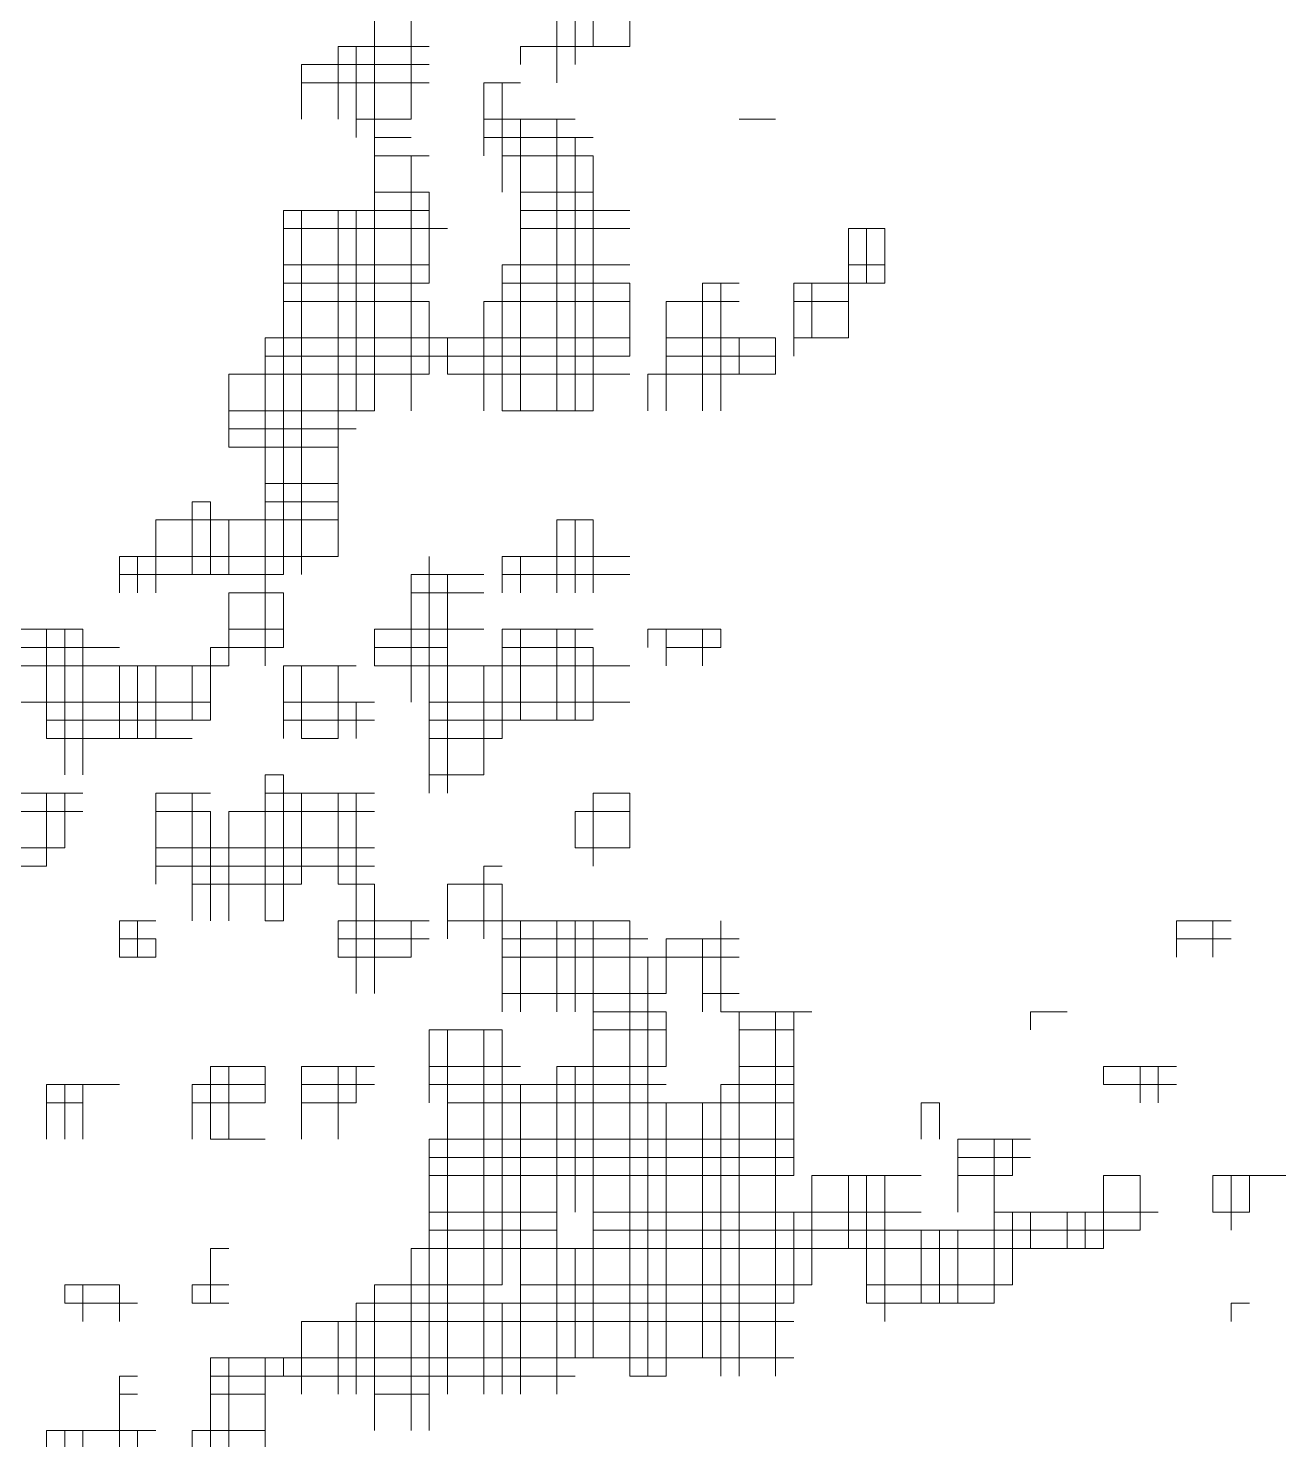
# Model space of a CAD drawing. Header units: millimetres. Extents: x 13268 to 164478, y 289082 to 363688.
# Drawn here: x 87729 to 89169, y 349534 to 351152 of the extents above; entities that cross this region are included whole.
import ezdxf

# ---------------------------------------------------------------- set-up
doc = ezdxf.new("R2010")
doc.units = ezdxf.units.MM

# ---------------------------------------------------------------- blocks, each defined once
blk = doc.blocks.new('A$C010A7659')
at = {"lineweight": 0}
for points in [[(4049.08, 2566.9), (4049.08, 2351.61)], [(4065.64, 2566.9), (4065.64, 2484.1)], [(4049.08, 2550.34), (4049.08, 2467.54)], [(4131.89, 2550.34), (4131.89, 2508.94)], [(4140.17, 2550.34), (4140.17, 2508.94)], [(4148.45, 2550.34), (4148.45, 2517.22)], [(4148.45, 2550.34), (4148.45, 2517.22)], [(4131.89, 2542.06), (4131.89, 2500.66)], [(4165.01, 2542.06), (4165.01, 2517.22)], [(4165.01, 2542.06), (4165.01, 2517.22)], [(4032.52, 2517.22), (4032.52, 2484.1)], [(4032.52, 2517.22), (4032.52, 2484.1)], [(4032.52, 2517.22), (4073.92, 2517.22)], [(4040.8, 2517.22), (4040.8, 2475.82)], [(4040.8, 2517.22), (4073.92, 2517.22)], [(4115.32, 2517.22), (4115.32, 2508.94)], [(4115.32, 2517.22), (4148.45, 2517.22)], [(4115.32, 2517.22), (4165.01, 2517.22)], [(4015.96, 2508.94), (4015.96, 2484.1)], [(4015.96, 2508.94), (4073.92, 2508.94)], [(4015.96, 2500.66), (4073.92, 2500.66)], [(4015.96, 2500.66), (4073.92, 2500.66)], [(4098.76, 2500.66), (4098.76, 2467.54)], [(4098.76, 2500.66), (4115.32, 2500.66)], [(4107.04, 2500.66), (4107.04, 2450.98)], [(4107.04, 2500.66), (4107.04, 2467.54)], [(4040.8, 2484.1), (4065.64, 2484.1)], [(4040.8, 2484.1), (4065.64, 2484.1)], [(4098.76, 2484.1), (4140.17, 2484.1)], [(4098.76, 2484.1), (4131.89, 2484.1)], [(4115.32, 2484.1), (4115.32, 2351.61)], [(4131.89, 2484.1), (4131.89, 2384.74)], [(4131.89, 2484.1), (4131.89, 2351.61)], [(4214.69, 2484.1), (4231.25, 2484.1)], [(4049.08, 2475.82), (4065.64, 2475.82)], [(4098.76, 2475.82), (4148.45, 2475.82)], [(4140.17, 2475.82), (4140.17, 2351.61)], [(4049.08, 2467.54), (4049.08, 2351.61)], [(4049.08, 2467.54), (4073.92, 2467.54)], [(4049.08, 2467.54), (4065.64, 2467.54)], [(4065.64, 2467.54), (4065.64, 2351.61)], [(4107.04, 2467.54), (4148.45, 2467.54)], [(4107.04, 2467.54), (4148.45, 2467.54)], [(4148.45, 2467.54), (4148.45, 2351.61)], [(4049.08, 2450.98), (4073.92, 2450.98)], [(4073.92, 2450.98), (4073.92, 2409.58)], [(4115.32, 2450.98), (4148.45, 2450.98)], [(4007.68, 2442.7), (4007.68, 2277.09)], [(4007.68, 2442.7), (4073.92, 2442.7)], [(4015.96, 2442.7), (4015.96, 2277.09)], [(4032.52, 2442.7), (4032.52, 2335.05)], [(4032.52, 2442.7), (4032.52, 2310.21)], [(4040.8, 2442.7), (4040.8, 2351.61)], [(4049.08, 2442.7), (4073.92, 2442.7)], [(4115.32, 2442.7), (4165.01, 2442.7)], [(4115.32, 2442.7), (4165.01, 2442.7)], [(4148.45, 2442.7), (4148.45, 2368.17)], [(4007.68, 2434.42), (4007.68, 2277.09)], [(4007.68, 2434.42), (4082.2, 2434.42)], [(4007.68, 2434.42), (4082.2, 2434.42)], [(4073.92, 2434.42), (4073.92, 2417.86)], [(4115.32, 2434.42), (4165.01, 2434.42)], [(4115.32, 2434.42), (4165.01, 2434.42)], [(4264.37, 2434.42), (4264.37, 2401.3)], [(4264.37, 2434.42), (4280.93, 2434.42)], [(4272.65, 2434.42), (4272.65, 2409.58)], [(4280.93, 2434.42), (4280.93, 2409.58)], [(4007.68, 2417.86), (4073.92, 2417.86)], [(4107.04, 2417.86), (4107.04, 2351.61)], [(4107.04, 2417.86), (4165.01, 2417.86)], [(4264.37, 2417.86), (4264.37, 2384.74)], [(4264.37, 2417.86), (4280.93, 2417.86)], [(4007.68, 2409.58), (4073.92, 2409.58)], [(4007.68, 2409.58), (4073.92, 2409.58)], [(4107.04, 2409.58), (4107.04, 2351.61)], [(4107.04, 2409.58), (4165.01, 2409.58)], [(4107.04, 2409.58), (4165.01, 2409.58)], [(4165.01, 2409.58), (4165.01, 2376.46)], [(4198.13, 2409.58), (4198.13, 2351.61)], [(4198.13, 2409.58), (4214.69, 2409.58)], [(4206.41, 2409.58), (4206.41, 2368.17)], [(4206.41, 2409.58), (4206.41, 2351.61)], [(4239.53, 2409.58), (4239.53, 2376.46)], [(4239.53, 2409.58), (4272.65, 2409.58)], [(4239.53, 2409.58), (4280.93, 2409.58)], [(4247.81, 2409.58), (4247.81, 2384.74)], [(4007.68, 2401.3), (4073.92, 2401.3)], [(4073.92, 2401.3), (4073.92, 2368.17)], [(4098.76, 2401.3), (4098.76, 2351.61)], [(4098.76, 2401.3), (4165.01, 2401.3)], [(4181.57, 2401.3), (4181.57, 2351.61)], [(4181.57, 2401.3), (4214.69, 2401.3)], [(4239.53, 2401.3), (4239.53, 2384.74)], [(4239.53, 2401.3), (4264.37, 2401.3)], [(3999.4, 2384.74), (3999.4, 2277.09)], [(3999.4, 2384.74), (4165.01, 2384.74)], [(3999.4, 2384.74), (4073.92, 2384.74)], [(4073.92, 2384.74), (4073.92, 2368.17)], [(4082.2, 2384.74), (4082.2, 2368.17)], [(4082.2, 2384.74), (4082.2, 2368.17)], [(4082.2, 2384.74), (4131.89, 2384.74)], [(4131.89, 2384.74), (4131.89, 2351.61)], [(4140.17, 2384.74), (4165.01, 2384.74)], [(4181.57, 2384.74), (4181.57, 2351.61)], [(4181.57, 2384.74), (4231.25, 2384.74)], [(4181.57, 2384.74), (4231.25, 2384.74)], [(4214.69, 2384.74), (4214.69, 2368.17)], [(4231.25, 2384.74), (4231.25, 2368.17)], [(4239.53, 2384.74), (4247.81, 2384.74)], [(4239.53, 2384.74), (4264.37, 2384.74)], [(3999.4, 2376.46), (4165.01, 2376.46)], [(4181.57, 2376.46), (4231.25, 2376.46)], [(3982.84, 2368.17), (3982.84, 2335.05)], [(3982.84, 2368.17), (4073.92, 2368.17)], [(3999.4, 2368.17), (3999.4, 2235.69)], [(3999.4, 2368.17), (4073.92, 2368.17)], [(4082.2, 2368.17), (4165.01, 2368.17)], [(4098.76, 2368.17), (4148.45, 2368.17)], [(4173.29, 2368.17), (4173.29, 2351.61)], [(4173.29, 2368.17), (4206.41, 2368.17)], [(4173.29, 2368.17), (4231.25, 2368.17)], [(3982.84, 2351.61), (4040.8, 2351.61)], [(3982.84, 2351.61), (4049.08, 2351.61)], [(4107.04, 2351.61), (4148.45, 2351.61)], [(3982.84, 2343.33), (4040.8, 2343.33)], [(3982.84, 2335.05), (4032.52, 2335.05)], [(3999.4, 2335.05), (4032.52, 2335.05)], [(3999.4, 2318.49), (4032.52, 2318.49)], [(3966.28, 2310.21), (3966.28, 2277.09)], [(3966.28, 2310.21), (3974.56, 2310.21)], [(3974.56, 2310.21), (3974.56, 2277.09)], [(3999.4, 2310.21), (4032.52, 2310.21)], [(3999.4, 2310.21), (4032.52, 2310.21)], [(4032.52, 2310.21), (4032.52, 2285.37)], [(3949.72, 2301.93), (3949.72, 2277.09)], [(3949.72, 2301.93), (3949.72, 2268.81)], [(3949.72, 2301.93), (4032.52, 2301.93)], [(3974.56, 2301.93), (3974.56, 2277.09)], [(3982.84, 2301.93), (3982.84, 2277.09)], [(4131.89, 2301.93), (4131.89, 2268.81)], [(4131.89, 2301.93), (4131.89, 2268.81)], [(4131.89, 2301.93), (4148.45, 2301.93)], [(4140.17, 2301.93), (4140.17, 2268.81)], [(4148.45, 2301.93), (4148.45, 2268.81)], [(3933.16, 2285.37), (3933.16, 2268.81)], [(3933.16, 2285.37), (3933.16, 2277.09)], [(3933.16, 2285.37), (4032.52, 2285.37)], [(3933.16, 2285.37), (4032.52, 2285.37)], [(3941.44, 2285.37), (3941.44, 2268.81)], [(4073.92, 2285.37), (4073.92, 2177.73)], [(4107.04, 2285.37), (4107.04, 2268.81)], [(4107.04, 2285.37), (4107.04, 2277.09)], [(4107.04, 2285.37), (4165.01, 2285.37)], [(4107.04, 2285.37), (4165.01, 2285.37)], [(4115.32, 2285.37), (4115.32, 2268.81)], [(4148.45, 2285.37), (4148.45, 2277.09)], [(3933.16, 2277.09), (3949.72, 2277.09)], [(3933.16, 2277.09), (3999.4, 2277.09)], [(3999.4, 2277.09), (3999.4, 2235.69)], [(3999.4, 2277.09), (4007.68, 2277.09)], [(4065.64, 2277.09), (4065.64, 2219.13)], [(4065.64, 2277.09), (4098.76, 2277.09)], [(4065.64, 2277.09), (4082.2, 2277.09)], [(4073.92, 2277.09), (4073.92, 2177.73)], [(4082.2, 2277.09), (4082.2, 2243.97)], [(4082.2, 2277.09), (4082.2, 2177.73)], [(4107.04, 2277.09), (4148.45, 2277.09)], [(4107.04, 2277.09), (4165.01, 2277.09)], [(3982.84, 2268.81), (3982.84, 2235.69)], [(3982.84, 2268.81), (4007.68, 2268.81)], [(4007.68, 2268.81), (4007.68, 2243.97)], [(4065.64, 2268.81), (4098.76, 2268.81)], [(3883.48, 2252.25), (3916.6, 2252.25)], [(3900.04, 2252.25), (3900.04, 2202.57)], [(3900.04, 2252.25), (3900.04, 2219.13)], [(3900.04, 2252.25), (3916.6, 2252.25)], [(3908.32, 2252.25), (3908.32, 2186.01)], [(3916.6, 2252.25), (3916.6, 2186.01)], [(3982.84, 2252.25), (4007.68, 2252.25)], [(3982.84, 2252.25), (4007.68, 2252.25)], [(4049.08, 2252.25), (4049.08, 2235.69)], [(4049.08, 2252.25), (4098.76, 2252.25)], [(4049.08, 2252.25), (4098.76, 2252.25)], [(4107.04, 2252.25), (4107.04, 2202.57)], [(4107.04, 2252.25), (4148.45, 2252.25)], [(4115.32, 2252.25), (4115.32, 2210.85)], [(4115.32, 2252.25), (4140.17, 2252.25)], [(4131.89, 2252.25), (4131.89, 2210.85)], [(4131.89, 2252.25), (4131.89, 2210.85)], [(4140.17, 2252.25), (4140.17, 2210.85)], [(4173.29, 2252.25), (4173.29, 2243.97)], [(4173.29, 2252.25), (4206.41, 2252.25)], [(4181.57, 2252.25), (4181.57, 2235.69)], [(4181.57, 2252.25), (4181.57, 2235.69)], [(4181.57, 2252.25), (4206.41, 2252.25)], [(4198.13, 2252.25), (4198.13, 2235.69)], [(4206.41, 2252.25), (4206.41, 2243.97)], [(3875.2, 2243.97), (3933.16, 2243.97)], [(3916.6, 2243.97), (3916.6, 2186.01)], [(3974.56, 2243.97), (3974.56, 2219.13)], [(3974.56, 2243.97), (4007.68, 2243.97)], [(4049.08, 2243.97), (4049.08, 2235.69)], [(4049.08, 2243.97), (4082.2, 2243.97)], [(4107.04, 2243.97), (4107.04, 2202.57)], [(4107.04, 2243.97), (4148.45, 2243.97)], [(4148.45, 2243.97), (4148.45, 2210.85)], [(4181.57, 2243.97), (4206.41, 2243.97)], [(3875.2, 2235.69), (3933.16, 2235.69)], [(3875.2, 2235.69), (3933.16, 2235.69)], [(3933.16, 2235.69), (3933.16, 2202.57)], [(3933.16, 2235.69), (3982.84, 2235.69)], [(3941.44, 2235.69), (3941.44, 2202.57)], [(3949.72, 2235.69), (3949.72, 2202.57)], [(3949.72, 2235.69), (3949.72, 2202.57)], [(3949.72, 2235.69), (3982.84, 2235.69)], [(3966.28, 2235.69), (3966.28, 2210.85)], [(3974.56, 2235.69), (3974.56, 2210.85)], [(4007.68, 2235.69), (4007.68, 2202.57)], [(4007.68, 2235.69), (4040.8, 2235.69)], [(4015.96, 2235.69), (4015.96, 2202.57)], [(4032.52, 2235.69), (4032.52, 2202.57)], [(4032.52, 2235.69), (4032.52, 2202.57)], [(4049.08, 2235.69), (4082.2, 2235.69)], [(4065.64, 2235.69), (4165.01, 2235.69)], [(4082.2, 2235.69), (4082.2, 2177.73)], [(4098.76, 2235.69), (4098.76, 2186.01)], [(4107.04, 2235.69), (4148.45, 2235.69)], [(4148.45, 2235.69), (4148.45, 2210.85)], [(3875.2, 2219.13), (3900.04, 2219.13)], [(3900.04, 2219.13), (3974.56, 2219.13)], [(3933.16, 2219.13), (3933.16, 2202.57)], [(4007.68, 2219.13), (4049.08, 2219.13)], [(4040.8, 2219.13), (4040.8, 2202.57)], [(4073.92, 2219.13), (4165.01, 2219.13)], [(3900.04, 2210.85), (3966.28, 2210.85)], [(3900.04, 2210.85), (3974.56, 2210.85)], [(4007.68, 2210.85), (4049.08, 2210.85)], [(4007.68, 2210.85), (4049.08, 2210.85)], [(4073.92, 2210.85), (4115.32, 2210.85)], [(4073.92, 2210.85), (4148.45, 2210.85)], [(3900.04, 2202.57), (3966.28, 2202.57)], [(3908.32, 2202.57), (3933.16, 2202.57)], [(4015.96, 2202.57), (4032.52, 2202.57)], [(4073.92, 2202.57), (4107.04, 2202.57)], [(4073.92, 2202.57), (4107.04, 2202.57)], [(3999.4, 2186.01), (3999.4, 2119.76)], [(3999.4, 2186.01), (3999.4, 2119.76)], [(3999.4, 2186.01), (4007.68, 2186.01)], [(4007.68, 2186.01), (4007.68, 2119.76)], [(4073.92, 2186.01), (4098.76, 2186.01)], [(3850.35, 2177.73), (3916.6, 2177.73)], [(3850.35, 2177.73), (3900.04, 2177.73)], [(3900.04, 2177.73), (3900.04, 2152.89)], [(3900.04, 2177.73), (3900.04, 2144.61)], [(3908.32, 2177.73), (3908.32, 2152.89)], [(3949.72, 2177.73), (3949.72, 2136.33)], [(3949.72, 2177.73), (3949.72, 2152.89)], [(3949.72, 2177.73), (3974.56, 2177.73)], [(3949.72, 2177.73), (3966.28, 2177.73)], [(3966.28, 2177.73), (3966.28, 2119.76)], [(3999.4, 2177.73), (4049.08, 2177.73)], [(3999.4, 2177.73), (4015.96, 2177.73)], [(4007.68, 2177.73), (4007.68, 2136.33)], [(4015.96, 2177.73), (4015.96, 2136.33)], [(4032.52, 2177.73), (4032.52, 2136.33)], [(4032.52, 2177.73), (4032.52, 2136.33)], [(4040.8, 2177.73), (4040.8, 2086.64)], [(4148.45, 2177.73), (4148.45, 2152.89)], [(4148.45, 2177.73), (4148.45, 2144.61)], [(4148.45, 2177.73), (4165.01, 2177.73)], [(4148.45, 2177.73), (4165.01, 2177.73)], [(4165.01, 2177.73), (4165.01, 2152.89)], [(3866.91, 2169.45), (3916.6, 2169.45)], [(3949.72, 2169.45), (3974.56, 2169.45)], [(3974.56, 2169.45), (3974.56, 2119.76)], [(3982.84, 2169.45), (3982.84, 2119.76)], [(3982.84, 2169.45), (4049.08, 2169.45)], [(4140.17, 2169.45), (4140.17, 2152.89)], [(4140.17, 2169.45), (4165.01, 2169.45)], [(3850.35, 2152.89), (3900.04, 2152.89)], [(3866.91, 2152.89), (3908.32, 2152.89)], [(3949.72, 2152.89), (4049.08, 2152.89)], [(3949.72, 2152.89), (3974.56, 2152.89)], [(3974.56, 2152.89), (3974.56, 2119.76)], [(3982.84, 2152.89), (4049.08, 2152.89)], [(4140.17, 2152.89), (4165.01, 2152.89)], [(3817.23, 2144.61), (3900.04, 2144.61)], [(3949.72, 2144.61), (4049.08, 2144.61)], [(4098.76, 2144.61), (4098.76, 2111.48)], [(4098.76, 2144.61), (4107.04, 2144.61)], [(3966.28, 2136.33), (4007.68, 2136.33)], [(3966.28, 2136.33), (4015.96, 2136.33)], [(4032.52, 2136.33), (4049.08, 2136.33)], [(4040.8, 2136.33), (4049.08, 2136.33)], [(4049.08, 2136.33), (4049.08, 2086.64)], [(4082.2, 2136.33), (4082.2, 2111.48)], [(4082.2, 2136.33), (4107.04, 2136.33)], [(4082.2, 2136.33), (4107.04, 2136.33)], [(4107.04, 2136.33), (4107.04, 2086.64)], [(3933.16, 2119.76), (3933.16, 2103.2)], [(3933.16, 2119.76), (3933.16, 2103.2)], [(3933.16, 2119.76), (3949.72, 2119.76)], [(3941.44, 2119.76), (3941.44, 2103.2)], [(3999.4, 2119.76), (4007.68, 2119.76)], [(4032.52, 2119.76), (4032.52, 2103.2)], [(4032.52, 2119.76), (4073.92, 2119.76)], [(4040.8, 2119.76), (4065.64, 2119.76)], [(4049.08, 2119.76), (4049.08, 2103.2)], [(4065.64, 2119.76), (4065.64, 2103.2)], [(4082.2, 2119.76), (4165.01, 2119.76)], [(4082.2, 2119.76), (4107.04, 2119.76)], [(4107.04, 2119.76), (4107.04, 2078.36)], [(4115.32, 2119.76), (4115.32, 2078.36)], [(4131.89, 2119.76), (4131.89, 2078.36)], [(4131.89, 2119.76), (4131.89, 2078.36)], [(4140.17, 2119.76), (4140.17, 2078.36)], [(4148.45, 2119.76), (4148.45, 1921.04)], [(4148.45, 2119.76), (4148.45, 2078.36)], [(4165.01, 2119.76), (4165.01, 1912.76)], [(4206.41, 2119.76), (4206.41, 2078.36)], [(4413.42, 2119.76), (4413.42, 2103.2)], [(4413.42, 2119.76), (4438.26, 2119.76)], [(4429.98, 2119.76), (4429.98, 2103.2)], [(4429.98, 2119.76), (4438.26, 2119.76)], [(3933.16, 2111.48), (3949.72, 2111.48)], [(3949.72, 2111.48), (3949.72, 2103.2)], [(4032.52, 2111.48), (4073.92, 2111.48)], [(4107.04, 2111.48), (4173.29, 2111.48)], [(4165.01, 2111.48), (4165.01, 1912.76)], [(4181.57, 2111.48), (4181.57, 2086.64)], [(4181.57, 2111.48), (4214.69, 2111.48)], [(4198.13, 2111.48), (4198.13, 2078.36)], [(4206.41, 2111.48), (4206.41, 2078.36)], [(4413.42, 2111.48), (4438.26, 2111.48)], [(3933.16, 2103.2), (3949.72, 2103.2)], [(4032.52, 2103.2), (4065.64, 2103.2)], [(4040.8, 2103.2), (4049.08, 2103.2)], [(4107.04, 2103.2), (4181.57, 2103.2)], [(4107.04, 2103.2), (4181.57, 2103.2)], [(4173.29, 2103.2), (4173.29, 1912.76)], [(4181.57, 2103.2), (4214.69, 2103.2)], [(4181.57, 2103.2), (4214.69, 2103.2)], [(4107.04, 2086.64), (4181.57, 2086.64)], [(4198.13, 2086.64), (4214.69, 2086.64)], [(4148.45, 2078.36), (4181.57, 2078.36)], [(4148.45, 2078.36), (4181.57, 2078.36)], [(4181.57, 2078.36), (4181.57, 2053.52)], [(4206.41, 2078.36), (4239.53, 2078.36)], [(4214.69, 2078.36), (4214.69, 1912.76)], [(4214.69, 2078.36), (4247.81, 2078.36)], [(4231.25, 2078.36), (4231.25, 1912.76)], [(4231.25, 2078.36), (4231.25, 1912.76)], [(4239.53, 2078.36), (4239.53, 2070.08)], [(4239.53, 2078.36), (4239.53, 2003.84)], [(4347.17, 2078.36), (4347.17, 2070.08)], [(4347.17, 2078.36), (4363.73, 2078.36)], [(4347.17, 2078.36), (4363.73, 2078.36)], [(4073.92, 2070.08), (4073.92, 2036.96)], [(4073.92, 2070.08), (4107.04, 2070.08)], [(4082.2, 2070.08), (4082.2, 1912.76)], [(4082.2, 2070.08), (4082.2, 1904.48)], [(4098.76, 2070.08), (4098.76, 1904.48)], [(4107.04, 2070.08), (4107.04, 1954.16)], [(4148.45, 2070.08), (4148.45, 1921.04)], [(4148.45, 2070.08), (4181.57, 2070.08)], [(4214.69, 2070.08), (4239.53, 2070.08)], [(3974.56, 2053.52), (3974.56, 2020.4)], [(3974.56, 2053.52), (3974.56, 2020.4)], [(3974.56, 2053.52), (3999.4, 2053.52)], [(3974.56, 2053.52), (3999.4, 2053.52)], [(3982.84, 2053.52), (3982.84, 2020.4)], [(3999.4, 2053.52), (3999.4, 2036.96)], [(4015.96, 2053.52), (4015.96, 2020.4)], [(4015.96, 2053.52), (4049.08, 2053.52)], [(4032.52, 2053.52), (4032.52, 2020.4)], [(4032.52, 2053.52), (4032.52, 2020.4)], [(4032.52, 2053.52), (4040.8, 2053.52)], [(4040.8, 2053.52), (4040.8, 2036.96)], [(4073.92, 2053.52), (4073.92, 2045.24)], [(4073.92, 2053.52), (4115.32, 2053.52)], [(4073.92, 2053.52), (4107.04, 2053.52)], [(4107.04, 2053.52), (4107.04, 1954.16)], [(4131.89, 2053.52), (4131.89, 1987.28)], [(4131.89, 2053.52), (4181.57, 2053.52)], [(4140.17, 2053.52), (4140.17, 1987.28)], [(4140.17, 2053.52), (4181.57, 2053.52)], [(4214.69, 2053.52), (4239.53, 2053.52)], [(4214.69, 2053.52), (4239.53, 2053.52)], [(4380.3, 2053.52), (4380.3, 2045.24)], [(4380.3, 2053.52), (4413.42, 2053.52)], [(4380.3, 2053.52), (4413.42, 2053.52)], [(4396.86, 2053.52), (4396.86, 2036.96)], [(4396.86, 2053.52), (4396.86, 2036.96)], [(4405.14, 2053.52), (4405.14, 2036.96)], [(3900.04, 2045.24), (3900.04, 2020.4)], [(3900.04, 2045.24), (3900.04, 2036.96)], [(3900.04, 2045.24), (3933.16, 2045.24)], [(3900.04, 2045.24), (3933.16, 2045.24)], [(3908.32, 2045.24), (3908.32, 2020.4)], [(3916.6, 2045.24), (3916.6, 2036.96)], [(3916.6, 2045.24), (3916.6, 2020.4)], [(3966.28, 2045.24), (3966.28, 2020.4)], [(3966.28, 2045.24), (3999.4, 2045.24)], [(3966.28, 2045.24), (3999.4, 2045.24)], [(4015.96, 2045.24), (4049.08, 2045.24)], [(4015.96, 2045.24), (4049.08, 2045.24)], [(4073.92, 2045.24), (4181.57, 2045.24)], [(4073.92, 2045.24), (4115.32, 2045.24)], [(4115.32, 2045.24), (4115.32, 1904.48)], [(4131.89, 2045.24), (4131.89, 1904.48)], [(4131.89, 2045.24), (4181.57, 2045.24)], [(4206.41, 2045.24), (4206.41, 1912.76)], [(4206.41, 2045.24), (4206.41, 1921.04)], [(4206.41, 2045.24), (4239.53, 2045.24)], [(4206.41, 2045.24), (4239.53, 2045.24)], [(4380.3, 2045.24), (4413.42, 2045.24)], [(4396.86, 2045.24), (4413.42, 2045.24)], [(3900.04, 2036.96), (3916.6, 2036.96)], [(3966.28, 2036.96), (3999.4, 2036.96)], [(4015.96, 2036.96), (4040.8, 2036.96)], [(4082.2, 2036.96), (4239.53, 2036.96)], [(4181.57, 2036.96), (4181.57, 1921.04)], [(4181.57, 2036.96), (4181.57, 1912.76)], [(4198.13, 2036.96), (4198.13, 1921.04)], [(4297.49, 2036.96), (4297.49, 2020.4)], [(4297.49, 2036.96), (4305.77, 2036.96)], [(4305.77, 2036.96), (4305.77, 2020.4)], [(3974.56, 2020.4), (3999.4, 2020.4)], [(4073.92, 2020.4), (4073.92, 1904.48)], [(4073.92, 2020.4), (4073.92, 1987.28)], [(4073.92, 2020.4), (4239.53, 2020.4)], [(4073.92, 2020.4), (4239.53, 2020.4)], [(4314.05, 2020.4), (4314.05, 1987.28)], [(4314.05, 2020.4), (4347.17, 2020.4)], [(4330.61, 2020.4), (4330.61, 1987.28)], [(4338.89, 2020.4), (4338.89, 2003.84)], [(4338.89, 2020.4), (4338.89, 2003.84)], [(4073.92, 2012.12), (4239.53, 2012.12)], [(4314.05, 2012.12), (4347.17, 2012.12)], [(4073.92, 2003.84), (4239.53, 2003.84)], [(4073.92, 2003.84), (4239.53, 2003.84)], [(4247.81, 2003.84), (4247.81, 1954.16)], [(4247.81, 2003.84), (4297.49, 2003.84)], [(4264.37, 2003.84), (4264.37, 1970.72)], [(4264.37, 2003.84), (4264.37, 1970.72)], [(4264.37, 2003.84), (4280.93, 2003.84)], [(4272.65, 2003.84), (4272.65, 1945.88)], [(4280.93, 2003.84), (4280.93, 1937.6)], [(4280.93, 2003.84), (4280.93, 1945.88)], [(4314.05, 2003.84), (4338.89, 2003.84)], [(4314.05, 2003.84), (4338.89, 2003.84)], [(4380.3, 2003.84), (4380.3, 1970.72)], [(4380.3, 2003.84), (4396.86, 2003.84)], [(4396.86, 2003.84), (4396.86, 1979)], [(4429.98, 2003.84), (4429.98, 1987.28)], [(4429.98, 2003.84), (4463.1, 2003.84)], [(4438.26, 2003.84), (4438.26, 1987.28)], [(4438.26, 2003.84), (4438.26, 1979)], [(4438.26, 2003.84), (4446.54, 2003.84)], [(4446.54, 2003.84), (4446.54, 1987.28)], [(4446.54, 2003.84), (4446.54, 1987.28)], [(4073.92, 1987.28), (4131.89, 1987.28)], [(4073.92, 1987.28), (4131.89, 1987.28)], [(4148.45, 1987.28), (4297.49, 1987.28)], [(4148.45, 1987.28), (4297.49, 1987.28)], [(4239.53, 1987.28), (4239.53, 1945.88)], [(4239.53, 1987.28), (4239.53, 1945.88)], [(4330.61, 1987.28), (4330.61, 1945.88)], [(4330.61, 1987.28), (4396.86, 1987.28)], [(4338.89, 1987.28), (4338.89, 1954.16)], [(4338.89, 1987.28), (4338.89, 1954.16)], [(4347.17, 1987.28), (4347.17, 1970.72)], [(4363.73, 1987.28), (4363.73, 1970.72)], [(4363.73, 1987.28), (4363.73, 1970.72)], [(4372.02, 1987.28), (4372.02, 1970.72)], [(4372.02, 1987.28), (4372.02, 1970.72)], [(4372.02, 1987.28), (4405.14, 1987.28)], [(4429.98, 1987.28), (4446.54, 1987.28)], [(4073.92, 1979), (4131.89, 1979)], [(4148.45, 1979), (4396.86, 1979)], [(4297.49, 1979), (4297.49, 1945.88)], [(4305.77, 1979), (4305.77, 1945.88)], [(4305.77, 1979), (4305.77, 1945.88)], [(4314.05, 1979), (4314.05, 1945.88)], [(4314.05, 1979), (4314.05, 1945.88)], [(3974.56, 1970.72), (3974.56, 1945.88)], [(3974.56, 1970.72), (3974.56, 1945.88)], [(3974.56, 1970.72), (3982.84, 1970.72)], [(4065.64, 1970.72), (4065.64, 1887.92)], [(4065.64, 1970.72), (4264.37, 1970.72)], [(4073.92, 1970.72), (4073.92, 1887.92)], [(4073.92, 1970.72), (4380.3, 1970.72)], [(4131.89, 1970.72), (4131.89, 1904.48)], [(4140.17, 1970.72), (4140.17, 1921.04)], [(4272.65, 1970.72), (4347.17, 1970.72)], [(3908.32, 1954.16), (3908.32, 1945.88)], [(3908.32, 1954.16), (3933.16, 1954.16)], [(3916.6, 1954.16), (3916.6, 1937.6)], [(3916.6, 1954.16), (3916.6, 1937.6)], [(3933.16, 1954.16), (3933.16, 1937.6)], [(3966.28, 1954.16), (3966.28, 1945.88)], [(3966.28, 1954.16), (3982.84, 1954.16)], [(4049.08, 1954.16), (4049.08, 1887.92)], [(4049.08, 1954.16), (4107.04, 1954.16)], [(4115.32, 1954.16), (4247.81, 1954.16)], [(4272.65, 1954.16), (4338.89, 1954.16)], [(3908.32, 1945.88), (3941.44, 1945.88)], [(3916.6, 1945.88), (3941.44, 1945.88)], [(3933.16, 1945.88), (3933.16, 1937.6)], [(3966.28, 1945.88), (3982.84, 1945.88)], [(4040.8, 1945.88), (4040.8, 1904.48)], [(4040.8, 1945.88), (4239.53, 1945.88)], [(4049.08, 1945.88), (4049.08, 1904.48)], [(4049.08, 1945.88), (4239.53, 1945.88)], [(4107.04, 1945.88), (4107.04, 1904.48)], [(4107.04, 1945.88), (4107.04, 1904.48)], [(4272.65, 1945.88), (4330.61, 1945.88)], [(4280.93, 1945.88), (4297.49, 1945.88)], [(4438.26, 1945.88), (4438.26, 1937.6)], [(4438.26, 1945.88), (4438.26, 1937.6)], [(4438.26, 1945.88), (4446.54, 1945.88)], [(4438.26, 1945.88), (4446.54, 1945.88)], [(4015.96, 1937.6), (4015.96, 1904.48)], [(4015.96, 1937.6), (4239.53, 1937.6)], [(4032.52, 1937.6), (4032.52, 1912.76)], [(4032.52, 1937.6), (4032.52, 1904.48)], [(3974.56, 1921.04), (3974.56, 1846.51)], [(3974.56, 1921.04), (4140.17, 1921.04)], [(3982.84, 1921.04), (3982.84, 1846.51)], [(3982.84, 1921.04), (3999.4, 1921.04)], [(3999.4, 1921.04), (3999.4, 1904.48)], [(3999.4, 1921.04), (3999.4, 1879.64)], [(4007.68, 1921.04), (4007.68, 1912.76)], [(4007.68, 1921.04), (4007.68, 1912.76)], [(4007.68, 1921.04), (4148.45, 1921.04)], [(4148.45, 1921.04), (4239.53, 1921.04)], [(4165.01, 1921.04), (4181.57, 1921.04)], [(4206.41, 1921.04), (4239.53, 1921.04)], [(3933.16, 1912.76), (3933.16, 1846.51)], [(3933.16, 1912.76), (3941.44, 1912.76)], [(3974.56, 1912.76), (3974.56, 1846.51)], [(3974.56, 1912.76), (4007.68, 1912.76)], [(3974.56, 1912.76), (4140.17, 1912.76)], [(4015.96, 1912.76), (4032.52, 1912.76)], [(4040.8, 1912.76), (4082.2, 1912.76)], [(4098.76, 1912.76), (4140.17, 1912.76)], [(4165.01, 1912.76), (4181.57, 1912.76)], [(3933.16, 1904.48), (3933.16, 1846.51)], [(3933.16, 1904.48), (3941.44, 1904.48)], [(3974.56, 1904.48), (3999.4, 1904.48)], [(4049.08, 1904.48), (4073.92, 1904.48)], [(3900.04, 1887.92), (3900.04, 1813.39)], [(3900.04, 1887.92), (3900.04, 1813.39)], [(3900.04, 1887.92), (3949.72, 1887.92)], [(3900.04, 1887.92), (3941.44, 1887.92)], [(3908.32, 1887.92), (3908.32, 1846.51)], [(3916.6, 1887.92), (3916.6, 1846.51)], [(3916.6, 1887.92), (3916.6, 1846.51)], [(3941.44, 1887.92), (3941.44, 1813.39)], [(3966.28, 1887.92), (3966.28, 1689.19)], [(3966.28, 1887.92), (3999.4, 1887.92)], [(3974.56, 1887.92), (3999.4, 1887.92)]]:
    blk.add_lwpolyline(points, dxfattribs=at)
blk = doc.blocks.new('A$C450614AE')
at = {"xscale": 1.5, "yscale": 1.5, "zscale": 1.5}
blk.add_blockref('A$C010A7659', (0, 0), dxfattribs=at)

msp = doc.modelspace()

# ---------------------------------------------------------------- block references
at = {"xscale": 1.68, "yscale": 1.68, "zscale": 1.68}
msp.add_blockref('A$C450614AE', (77922.1, 344787.3), dxfattribs=at)

doc.saveas('drawing.dxf')
